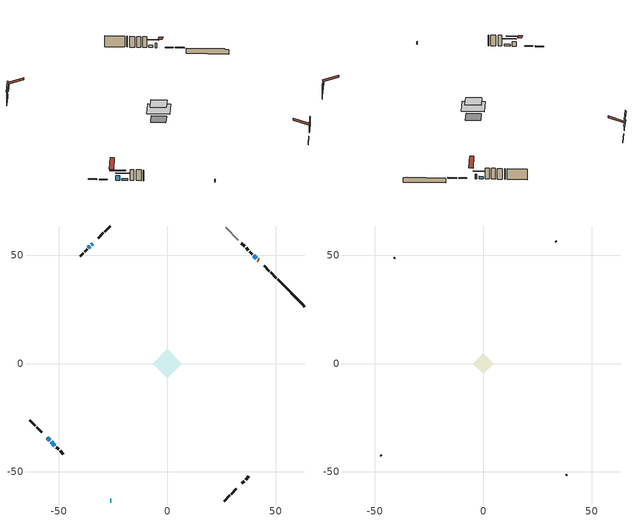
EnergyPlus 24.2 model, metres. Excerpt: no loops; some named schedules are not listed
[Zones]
conditioned space
 floor adiabatic (AdiabaticFloorConstruction): -6.75,0 0,6.75 6.75,0 0,-6.75 z2.75
 floor foundation (Slab1 construction): -4.55,0 0,4.55 4.55,0 0,-4.55 z-1.98
 wall outside (RimJoist1 construction): 26.25,-63.38 28.8,-60.83 / -63.38,-26.25 -60.83,-28.8 / -26.25,63.38 -28.8,60.83 / 50.22,39.41 47.68,41.95 z0.31:0.61
 wall outside (RimJoist2 construction): 29.45,-60.18 31.8,-57.83 / -60.18,-29.45 -57.83,-31.8 / -29.45,60.18 -31.8,57.83 / 47.02,42.61 44.68,44.95 z0.31:0.61
 wall outside (AdiabaticWallConstruction 1): 42.14,47.49 41.71,47.92 z0.31:2.34
 wall outside (AdiabaticWallConstruction): -26.25,-63.38 -25.83,-63.38 z0.31:1.53; -34.34,55.29 -34.97,54.66 z0.31:1.13; -55.29,-34.34 -54.16,-35.47 z0.31:2.34; 41.05,48.58 39.87,49.76 z0.31:1.33; -53.51,-36.13 -51.78,-37.85 z0.31:1.07; -35.62,54.01 -36.33,53.31 z0.31:0.72
 wall outside (Wall2 construction): 34.34,-55.29 35.44,-54.19 / -51.12,-38.51 -50.02,-39.61 / -36.98,52.65 -38.09,51.54 / 37.44,52.19 36.33,53.3 z0.31:5.19
 wall outside (Wall3 construction): 36.1,-53.53 37.57,-52.06 / -49.36,-40.27 -47.9,-41.74 / -38.75,50.89 -40.21,49.42 / 35.68,53.95 34.21,55.42 z0.31:5.19
 wall foundation (FoundationWall1 construction): 50.88,38.75,-1.98 50.88,38.75,0.31 62.13,27.5,0.31 62.13,27.5,0.08 63.38,26.25,0.08 63.38,26.25,-1.98
 wall othersidecoefficients (Wall1 construction): 39.21,50.42 38.1,51.53 z0.31:5.19
 wall adiabatic (Wall5 construction): 32.73,56.9 26.91,62.72 z0.31:5.19
 window (WindowConstruction 4): -26.25,-63.38 -25.83,-63.38 z0.31:1.53
 window (WindowConstruction): -34.34,55.29 -34.97,54.66 z0.31:1.12
 window (WindowConstruction 1): -55.29,-34.34 -54.16,-35.47 z0.31:2.34
 window (WindowConstruction 2): 41.05,48.58 39.87,49.76 z0.31:1.32
 window (WindowConstruction 3): -53.5,-36.13 -51.78,-37.85 z0.31:1.07
 window (WindowConstruction 5): -35.62,54.01 -36.32,53.31 z0.31:0.72
 door (Door): 42.14,47.49 41.71,47.92 z0.31:2.34
 ceiling adiabatic (AdiabaticFloorConstruction): 0,-6.75 6.75,0 0,6.75 -6.75,0 z2.75
attic - vented
 floor to conditioned space (Floor1 construction Reversed): -4.77,0 0,4.77 4.77,0 0,-4.77 z5.19
 wall outside (Wall4 construction): 38.22,-51.41 38.39,-51.24 / -47.24,-42.39 -47.07,-42.56 / -40.87,48.76 -41.04,48.59 / 33.56,56.08 33.39,56.25 z0.31:5.19
 roof outside (Roof1 construction): 33.68,-55.95,5.19 29.03,-51.3,7.38 27.81,-52.53,7.38 32.46,-57.17,5.19; -55.95,-33.68,5.19 -51.3,-29.03,7.38 -52.53,-27.81,7.38 -57.17,-32.46,5.19; -33.68,55.95,5.19 -29.03,51.3,7.38 -27.81,52.53,7.38 -32.46,57.17,5.19; 42.8,46.84,5.19 38.15,42.19,7.38 39.37,40.96,7.38 44.02,45.61,5.19
shading: -36.73,52.9 -32.58,57.05 -32.87,57.35 -37.02,53.19 z3.61; -52.4,-37.23 -57.05,-32.58 -57.35,-32.87 -52.69,-37.52 z4.83; 38.11,51.53 42.81,46.82 43.1,47.11 38.4,51.82 z3.82; -50.02,-39.61 -55.27,-34.36 -55.56,-34.66 -50.31,-39.9 z3.56; -39.7,49.93 -32.25,57.38 -32.54,57.67 -39.99,50.22 z5.49
[Building]
Building 1: Terrain=Suburbs
[Site:Location]
Toronto City Centre_ON: Latitude {deg}=43.63; Longitude {deg}=-79.39; Time Zone {hr}=-5; Elevation {m}=77; Keep Site Location Information=Yes
[Site:GroundTemperature:Shallow]
5.01852, 3.26908, 3.12898, 3.95918, 7.29196, 10.6092, 13.4851, 15.3069, 15.4617, 13.9799, 11.1774, 7.9619
[Site:WaterMainsTemperature]
Calculation Method=Schedule; Temperature Schedule=mains temperature schedule
[Material] Roughness=Rough; Thermal Absorptance=0.9
Name | Thickness {m} | Conductivity {W/m-K} | Density {kg/m3} | Specific Heat {J/kg-K} | Solar Absorptance | Visible Absorptance
asphalt or fiberglass shingles | 0.00635 | 0.162714 | 1121.4 | 1465.45 | 0.4 | 0.4
ceiling loosefill ins | 0.169333 | 0.0480833 | 16.02 | 1046.75 | 0.7 | 0.7
ceiling stud and cavity | 0.1397 | 0.101325 | 65.682 | 1177.47 | 0.7 | 0.7
concrete 4.0 in. | 0.1016 | 1.803125 | 2242.8 | 837.4 | 0.7 | 0.7
concrete 8.0 in. | 0.2032 | 1.803125 | 2242.8 | 837.4 | 0.7 | 0.7
door material | 0.04445 | 0.053851 | 512.64 | 1214.23 | 0.7 | 0.7
exterior vertical ins | 0.00241454 | 0.029427 | 32.04 | 1214.23 | 0.7 | 0.7
floor covering | 0.0127 | 0.0433444 | 54.468 | 1339.84 | 0.6 | 0.6
floor rigid ins; wall rigid ins | 0.512978 | 0.029427 | 32.04 | 1214.23 | 0.7 | 0.7
floor stud and cavity | 0.1397 | 1.75129 | 37.0049 | 1207.88 | 0.7 | 0.7
furniture material conditioned space 1 | 0.1524 | 0.115458 | 640.8 | 1214.23 | 0.6 | 0.6
gypsum board | 0.0127 | 0.160291 | 801 | 837.4 | 0.6 | 0.6
gypsum board 1 | 0.0127 | 0.160291 | 801 | 837.4 | 0.7 | 0.7
osb sheathing 0.5 in. | 0.0127 | 0.115458 | 512.64 | 1214.23 | 0.4 | 0.4
osb sheathing 0.5 in. 1 | 0.0127 | 0.115458 | 512.64 | 1214.23 | 0.7 | 0.7
osb sheathing 0.75 in. | 0.01905 | 0.115458 | 512.64 | 1214.23 | 0.7 | 0.7
osb sheathing 2.0 in. | 0.0508 | 0.115458 | 512.64 | 1214.23 | 0.7 | 0.7
rim joist stud and cavity | 0.0508 | 0.0452492 | 125.044 | 1163.47 | 0.6 | 0.6
rim joist stud and cavity 1 | 0.0508 | 0.0293914 | 125.044 | 1163.47 | 0.6 | 0.6
wall stud and cavity | 0.1397 | 0.0991056 | 139.0536 | 1170.24 | 0.7 | 0.7
wall stud and cavity 1 | 0.1397 | 0.0981912 | 139.0536 | 1170.24 | 0.7 | 0.7
wall stud and cavity 2 | 0.1397 | 0.0947891 | 139.0536 | 1170.24 | 0.7 | 0.7
wall stud and cavity 3 | 0.0889 | 6.1454 | 50.32683 | 1063.81 | 0.6 | 0.6
wall stud and cavity 4 | 0.1397 | 0.0853518 | 139.0536 | 1170.24 | 0.7 | 0.7
wall stud and cavity 5 | 0.0889 | 0.380278 | 52.3479 | 1209.89 | 0.7 | 0.7
wall stud and cavity 6 | 0.0889 | 0.391764 | 83.0341 | 1211.67 | 0.7 | 0.7
wood siding | 0.0254 | 0.102417 | 544.68 | 1172.36 | 0.4 | 0.4
wood siding 1 | 0.00254 | 0.102417 | 544.68 | 1172.36 | 0.4 | 0.4
wood siding 2; wood siding 3; wood siding 4 | 0.0254 | 0.102417 | 544.68 | 1172.36 | 0.7 | 0.7
[WindowMaterial:SimpleGlazingSystem]
Name | U-Factor {W/m2-K} | Solar Heat Gain Coefficient
WindowMaterial | 2.296751 | 0.46
WindowMaterial 1 | 2.2394 | 0.55
WindowMaterial 2 | 2.27517 | 0.48
WindowMaterial 3 | 2.26212 | 0.49
WindowMaterial 4 | 2.20477 | 0.56
WindowMaterial 5 | 2.37 | 0.38
[Construction]
AdiabaticFloorConstruction: floor stud and cavity, floor rigid ins, osb sheathing 0.75 in., floor covering
AdiabaticWallConstruction: wood siding 3, wall rigid ins, wall stud and cavity 5, gypsum board
AdiabaticWallConstruction 1: wood siding 4, wall rigid ins, wall stud and cavity 5, gypsum board
Door: door material
Floor1 construction Reversed: gypsum board, ceiling stud and cavity, ceiling loosefill ins
FoundationWall1 construction: concrete 8.0 in., gypsum board 1
furniture construction conditioned space 1: furniture material conditioned space 1
PartitionWallConstruction: gypsum board, wall stud and cavity 6, gypsum board
RimJoist1 construction: wood siding 2, osb sheathing 2.0 in., rim joist stud and cavity
RimJoist2 construction: wood siding 2, osb sheathing 2.0 in., rim joist stud and cavity 1
Roof1 construction: asphalt or fiberglass shingles
Slab1 construction: concrete 4.0 in.
Wall1 construction: osb sheathing 0.5 in., wall stud and cavity, gypsum board
Wall2 construction: wood siding, osb sheathing 0.5 in. 1, wall stud and cavity 1, gypsum board
Wall3 construction: wood siding, osb sheathing 0.5 in. 1, wall stud and cavity 2, gypsum board
Wall4 construction: wood siding 1, wall stud and cavity 3
Wall5 construction: osb sheathing 0.5 in., wall stud and cavity 4, gypsum board
WindowConstruction: WindowMaterial
WindowConstruction 1: WindowMaterial 1
WindowConstruction 2: WindowMaterial 2
WindowConstruction 3: WindowMaterial 3
WindowConstruction 4: WindowMaterial 4
WindowConstruction 5: WindowMaterial 5
[Zone] Multiplier=1; Part of Total Floor Area=Yes
Name | Volume {m3}
attic - vented | 16.1865
conditioned space | 329.2
[Space]
Name | Zone | Volume {m3}
attic - vented 1 | attic - vented | 16.1865
conditioned space 1 | conditioned space | 329.2
[ZoneInfiltration:EffectiveLeakageArea]
infil attic - vented 1: Zone or Space=attic - vented 1; Schedule=Always On Discrete; Effective Air Leakage Area {cm2}=1916.63; Stack Coefficient=0.000491446; Wind Coefficient=1.49781e-05
[ZoneMixing]
whole house fan mix: Zone or Space=attic - vented; Schedule=Always On Continuous; Design Flow Rate Calculation Method=Flow/Zone; Design Flow Rate {m3/s}=0; Source Zone or Space=conditioned space
[SurfaceProperty:ExposedFoundationPerimeter]
Slab1: Exposed Perimeter Calculation Method=TotalExposedPerimeter; Total Exposed Perimeter {m}=17.675
[SurfaceProperty:OtherSideCoefficients]
other non-freezing space: Combined Convective/Radiative Film Coefficient {W/m2-K}=8.35; Constant Temperature Coefficient=1; External Dry-Bulb Temperature Coefficient=0; Ground Temperature Coefficient=0; Wind Speed Coefficient=0; Zone Air Temperature Coefficient=0; Constant Temperature Schedule=other non-freezing space; Previous Other Side Temperature Coefficient=0
[InternalMass] Zone or ZoneList=conditioned space; Space or SpaceList=conditioned space 1
Name | Construction | Surface Area {m2}
furniture mass conditioned space 1 | furniture construction conditioned space 1 | 52.9603
partition wall mass | PartitionWallConstruction | 132.401
[Lights]
interior lighting: Zone or ZoneList or Space or SpaceList=conditioned space 1; Schedule=interior lighting schedule; Design Level Calculation Method=LightingLevel; Lighting Level {W}=343.2; Return Air Fraction=0; Fraction Radiant=0.6; Fraction Visible=0.2; Fraction Replaceable=1
[People]
occupants: Zone or ZoneList or Space or SpaceList=conditioned space 1; Number of People Schedule=occupants schedule; Number of People Calculation Method=People; Number of People=3; Fraction Radiant=0.314171; Sensible Heat Fraction=0.56303; Activity Level Schedule=occupants activity schedule; Carbon Dioxide Generation Rate {m3/s-W}=0; Enable ASHRAE 55 Comfort Warnings=No; Mean Radiant Temperature Calculation Type=EnclosureAveraged
[ElectricEquipment] Zone or ZoneList or Space or SpaceList=conditioned space 1; Design Level Calculation Method=EquipmentLevel
Name | Schedule | Design Level {W} | Fraction Latent | Fraction Radiant | Fraction Lost
clothes dryer | clothes dryer schedule | 140.772 | 0.015 | 0.081 | 0.85
clothes washer | clothes washer schedule | 32.1985 | 0.03 | 0.162 | 0.7
cooking range | cooking range schedule | 208.969 | 0.08 | 0.432 | 0.2
dishwasher | dishwasher schedule | 66.8632 | 0.3 | 0.18 | 0.4
fridge | fridge schedule | 72.9452 | 0 | 0.6 | 0
mech vent house fan | mech vent house fan schedule | 0.95 | 0 | 0 | 1
mech vent house fan cfis | mech vent house fan cfis schedule | 0 | 0 | 0 | 0
misc plug loads | misc plug loads schedule | 494.7 | 0.045 | 0.513 | 0.1
whole house fan | Always On Discrete | 0 | 0 | 0 | 1
[OtherEquipment] Zone or ZoneList or Space or SpaceList=conditioned space 1; Design Level Calculation Method=EquipmentLevel
Name | Fuel Type | Schedule | Design Level {W} | Fraction Latent | Fraction Radiant | Fraction Lost
clothes dryer 1 | Electricity | clothes dryer schedule | 0 | 0.015 | 0.081 | 0.85
cooking range 1 | Electricity | cooking range schedule | 0 | 0.08 | 0.432 | 0.2
general water use latent | None | general water use schedule | 59.3978 | 1 | 0 | 0
general water use sensible | None | general water use schedule | -58.539 | 0 | 0.6 | 0
mech vent house fan latent load | None | Always On Discrete | 0 | 1 | 0 | 0
mech vent house fan sensible load | None | Always On Discrete | 0 | 0 | 0 | 0
water heater energy adjustment1 | NaturalGas | Always On Discrete | 0.01 | 0 | 0 | 1
[ZoneInfiltration:DesignFlowRate] Zone or ZoneList or Space or SpaceList=conditioned space 1; Schedule=Always On Discrete; Design Flow Rate Calculation Method=Flow/Zone; Design Flow Rate {m3/s}=0
infil flow; natural vent flow; whole house fan flow
[AvailabilityManager:Scheduled]
central ac and furnace airloop Availability Manager: Schedule=Always On Discrete
[Foundation:Kiva]
Foundation Kiva 1: Initial Indoor Air Temperature {C}=18; Wall Height Above Grade {m}=0.309982; Wall Depth Below Slab {m}=0.2032; Custom Block Material Name 1=exterior vertical ins; Custom Block Depth 1 {m}=2.28999; Custom Block X Position 1 {m}=0.2159; Custom Block Z Position 1 {m}=0
[Foundation:Kiva:Settings]
Soil Conductivity {W/m-K}=0.849921; Soil Density {kg/m3}=1842.3; Soil Specific Heat {J/kg-K}=418.7; Ground Solar Absorptivity=0.9; Ground Thermal Absorptivity=0.9; Ground Surface Roughness {m}=0.03; Far-Field Width {m}=40; Deep-Ground Boundary Condition=ZeroFlux; Deep-Ground Depth {m}=40; Minimum Cell Dimension {m}=0.2; Maximum Cell Growth Coefficient=3; Simulation Timestep=Timestep
[Exterior:Lights]
exterior lighting: Schedule=exterior lighting schedule; Design Level {W}=75.6
[EnergyManagementSystem:GlobalVariable]
central_ac_and_furnace_airloop_Fan_RTF
infil_program_Qfan
infil_program_Qinf
natural_vent_program_Qnv
natural_vent_program_Qwhf
[EnergyManagementSystem:Sensor]
Name | Output:Variable or Output:Meter Index Key | Output:Variable or Output:Meter
airflow_gain | infil flow | Infiltration Sensible Heat Gain Energy
airflow_gain_1 | natural vent flow | Infiltration Sensible Heat Gain Energy
airflow_gain_2 | whole house fan flow | Infiltration Sensible Heat Gain Energy
airflow_loss | infil flow | Infiltration Sensible Heat Loss Energy
airflow_loss_1 | natural vent flow | Infiltration Sensible Heat Loss Energy
airflow_loss_2 | whole house fan flow | Infiltration Sensible Heat Loss Energy
clg_load_cond |  | Cooling:EnergyTransfer:Zone:CONDITIONED SPACE
clg_sp_s; clg_sp_s_1 | cooling setpoint | Schedule Value
clothes_dryer_exhaust_0_sch_s | clothes dryer exhaust 0 schedule | Schedule Value
cool_season | cooling season schedule | Schedule Value
htg_load_cond |  | Heating:EnergyTransfer:Zone:CONDITIONED SPACE
htg_sp_s; htg_sp_s_1 | heating setpoint | Schedule Value
ig_ee_conv | clothes dryer | Electric Equipment Convective Heating Energy
ig_ee_conv_2 | cooking range | Electric Equipment Convective Heating Energy
ig_ee_conv_4 | fridge | Electric Equipment Convective Heating Energy
ig_ee_conv_5 | misc plug loads | Electric Equipment Convective Heating Energy
ig_ee_conv_6 | whole house fan | Electric Equipment Convective Heating Energy
ig_ee_rad | clothes dryer | Electric Equipment Radiant Heating Energy
ig_ee_rad_2 | cooking range | Electric Equipment Radiant Heating Energy
ig_ee_rad_4 | fridge | Electric Equipment Radiant Heating Energy
ig_ee_rad_5 | misc plug loads | Electric Equipment Radiant Heating Energy
ig_ee_rad_6 | whole house fan | Electric Equipment Radiant Heating Energy
ig_lgt_conv | interior lighting | Lights Convective Heating Energy
ig_lgt_rad | interior lighting | Lights Radiant Heating Energy
ig_lgt_vis | interior lighting | Lights Visible Radiation Heating Energy
ig_oe_conv | clothes dryer 1 | Other Equipment Convective Heating Energy
ig_oe_conv_1 | cooking range 1 | Other Equipment Convective Heating Energy
ig_oe_conv_2 | general water use latent | Other Equipment Convective Heating Energy
ig_oe_conv_3 | general water use sensible | Other Equipment Convective Heating Energy
ig_oe_conv_4 | water heater energy adjustment1 | Other Equipment Convective Heating Energy
ig_oe_rad | clothes dryer 1 | Other Equipment Radiant Heating Energy
ig_oe_rad_1 | cooking range 1 | Other Equipment Radiant Heating Energy
ig_oe_rad_2 | general water use latent | Other Equipment Radiant Heating Energy
ig_oe_rad_3 | general water use sensible | Other Equipment Radiant Heating Energy
ig_oe_rad_4 | water heater energy adjustment1 | Other Equipment Radiant Heating Energy
ig_ppl_conv | occupants | People Convective Heating Energy
ig_ppl_rad | occupants | People Radiant Heating Energy
im_conv | furniture mass conditioned space 1 | Surface Inside Face Convection Heat Gain Energy
im_conv_1 | partition wall mass | Surface Inside Face Convection Heat Gain Energy
im_ig | furniture mass conditioned space 1 | Surface Inside Face Internal Gains Radiation Heat Gain Energy
im_ig_1 | partition wall mass | Surface Inside Face Internal Gains Radiation Heat Gain Energy
im_lgt | furniture mass conditioned space 1 | Surface Inside Face Lights Radiation Heat Gain Energy
im_lgt_1 | partition wall mass | Surface Inside Face Lights Radiation Heat Gain Energy
im_sol | furniture mass conditioned space 1 | Surface Inside Face Solar Radiation Heat Gain Energy
im_sol_1 | partition wall mass | Surface Inside Face Solar Radiation Heat Gain Energy
im_surf | furniture mass conditioned space 1 | Surface Inside Face Net Surface Thermal Radiation Heat Gain Energy
im_surf_1 | partition wall mass | Surface Inside Face Net Surface Thermal Radiation Heat Gain Energy
mv_conv | mech vent house fan | Electric Equipment Convective Heating Energy
mv_conv_1 | mech vent house fan cfis | Electric Equipment Convective Heating Energy
mv_conv_2 | mech vent house fan latent load | Other Equipment Convective Heating Energy
mv_conv_3 | mech vent house fan sensible load | Other Equipment Convective Heating Energy
mv_rad | mech vent house fan | Electric Equipment Radiant Heating Energy
mv_rad_1 | mech vent house fan cfis | Electric Equipment Radiant Heating Energy
mv_rad_2 | mech vent house fan latent load | Other Equipment Radiant Heating Energy
mv_rad_3 | mech vent house fan sensible load | Other Equipment Radiant Heating Energy
natural_vent_s | natural vent schedule | Schedule Value
oa_temp |  | Site Outdoor Air Drybulb Temperature
out_pb_s |  | Site Outdoor Air Barometric Pressure
out_wt_s |  | Site Outdoor Air Humidity Ratio
site_vw_s |  | Site Wind Speed
ss_back_out | Window1 | Surface Window Shortwave from Zone Back Out Window Heat Transfer Rate
ss_back_out_1 | Window2 | Surface Window Shortwave from Zone Back Out Window Heat Transfer Rate
ss_back_out_2 | Window3 | Surface Window Shortwave from Zone Back Out Window Heat Transfer Rate
ss_back_out_3 | Window4 | Surface Window Shortwave from Zone Back Out Window Heat Transfer Rate
ss_back_out_4 | Window6 | Surface Window Shortwave from Zone Back Out Window Heat Transfer Rate
ss_back_out_5 | Window8 | Surface Window Shortwave from Zone Back Out Window Heat Transfer Rate
ss_conv | Door1 | Surface Inside Face Convection Heat Gain Energy
ss_conv_1 | Window1 | Surface Inside Face Convection Heat Gain Energy
ss_conv_2 | Window2 | Surface Inside Face Convection Heat Gain Energy
ss_conv_3 | Window3 | Surface Inside Face Convection Heat Gain Energy
ss_conv_4 | Window4 | Surface Inside Face Convection Heat Gain Energy
ss_conv_5 | Window6 | Surface Inside Face Convection Heat Gain Energy
ss_conv_6 | Window8 | Surface Inside Face Convection Heat Gain Energy
ss_ig | Door1 | Surface Inside Face Internal Gains Radiation Heat Gain Energy
ss_ig_1 | Window1 | Surface Inside Face Internal Gains Radiation Heat Gain Energy
ss_ig_2 | Window2 | Surface Inside Face Internal Gains Radiation Heat Gain Energy
ss_ig_3 | Window3 | Surface Inside Face Internal Gains Radiation Heat Gain Energy
ss_ig_4 | Window4 | Surface Inside Face Internal Gains Radiation Heat Gain Energy
ss_ig_5 | Window6 | Surface Inside Face Internal Gains Radiation Heat Gain Energy
ss_ig_6 | Window8 | Surface Inside Face Internal Gains Radiation Heat Gain Energy
ss_lgt | Door1 | Surface Inside Face Lights Radiation Heat Gain Energy
ss_sol | Door1 | Surface Inside Face Solar Radiation Heat Gain Energy
ss_surf | Door1 | Surface Inside Face Net Surface Thermal Radiation Heat Gain Energy
ss_surf_1 | Window1 | Surface Inside Face Net Surface Thermal Radiation Heat Gain Energy
ss_surf_2 | Window2 | Surface Inside Face Net Surface Thermal Radiation Heat Gain Energy
ss_surf_3 | Window3 | Surface Inside Face Net Surface Thermal Radiation Heat Gain Energy
ss_surf_4 | Window4 | Surface Inside Face Net Surface Thermal Radiation Heat Gain Energy
ss_surf_5 | Window6 | Surface Inside Face Net Surface Thermal Radiation Heat Gain Energy
ss_surf_6 | Window8 | Surface Inside Face Net Surface Thermal Radiation Heat Gain Energy
ss_trans_in | Window1 | Surface Window Transmitted Solar Radiation Rate
ss_trans_in_1 | Window2 | Surface Window Transmitted Solar Radiation Rate
ss_trans_in_2 | Window3 | Surface Window Transmitted Solar Radiation Rate
ss_trans_in_3 | Window4 | Surface Window Transmitted Solar Radiation Rate
ss_trans_in_4 | Window6 | Surface Window Transmitted Solar Radiation Rate
ss_trans_in_5 | Window8 | Surface Window Transmitted Solar Radiation Rate
ss_trans_out | Window1 | Surface Inside Face Initial Transmitted Diffuse Transmitted Out Window Solar Radiation Rate
ss_trans_out_1 | Window2 | Surface Inside Face Initial Transmitted Diffuse Transmitted Out Window Solar Radiation Rate
ss_trans_out_2 | Window3 | Surface Inside Face Initial Transmitted Diffuse Transmitted Out Window Solar Radiation Rate
ss_trans_out_3 | Window4 | Surface Inside Face Initial Transmitted Diffuse Transmitted Out Window Solar Radiation Rate
ss_trans_out_4 | Window6 | Surface Inside Face Initial Transmitted Diffuse Transmitted Out Window Solar Radiation Rate
ss_trans_out_5 | Window8 | Surface Inside Face Initial Transmitted Diffuse Transmitted Out Window Solar Radiation Rate
s_conv | Floor1 | Surface Inside Face Convection Heat Gain Energy
s_conv_1 | FoundationWall1 | Surface Inside Face Convection Heat Gain Energy
s_conv_10 | RimJoist2:315 | Surface Inside Face Convection Heat Gain Energy
s_conv_11 | RimJoist2:45 | Surface Inside Face Convection Heat Gain Energy
s_conv_12 | Slab1 | Surface Inside Face Convection Heat Gain Energy
s_conv_13 | Wall1 | Surface Inside Face Convection Heat Gain Energy
s_conv_14 | Wall2:135 | Surface Inside Face Convection Heat Gain Energy
s_conv_15 | Wall2:225 | Surface Inside Face Convection Heat Gain Energy
s_conv_16 | Wall2:315 | Surface Inside Face Convection Heat Gain Energy
s_conv_17 | Wall2:45 | Surface Inside Face Convection Heat Gain Energy
s_conv_18 | Wall3:135 | Surface Inside Face Convection Heat Gain Energy
s_conv_19 | Wall3:225 | Surface Inside Face Convection Heat Gain Energy
s_conv_2 | inferred conditioned ceiling | Surface Inside Face Convection Heat Gain Energy
s_conv_20 | Wall3:315 | Surface Inside Face Convection Heat Gain Energy
s_conv_21 | Wall3:45 | Surface Inside Face Convection Heat Gain Energy
s_conv_22 | Wall5 | Surface Inside Face Convection Heat Gain Energy
s_conv_3 | inferred conditioned floor | Surface Inside Face Convection Heat Gain Energy
s_conv_4 | RimJoist1:135 | Surface Inside Face Convection Heat Gain Energy
s_conv_5 | RimJoist1:225 | Surface Inside Face Convection Heat Gain Energy
s_conv_6 | RimJoist1:315 | Surface Inside Face Convection Heat Gain Energy
s_conv_7 | RimJoist1:45 | Surface Inside Face Convection Heat Gain Energy
s_conv_8 | RimJoist2:135 | Surface Inside Face Convection Heat Gain Energy
s_conv_9 | RimJoist2:225 | Surface Inside Face Convection Heat Gain Energy
s_ig | Floor1 | Surface Inside Face Internal Gains Radiation Heat Gain Energy
s_ig_1 | FoundationWall1 | Surface Inside Face Internal Gains Radiation Heat Gain Energy
s_ig_10 | RimJoist2:315 | Surface Inside Face Internal Gains Radiation Heat Gain Energy
s_ig_11 | RimJoist2:45 | Surface Inside Face Internal Gains Radiation Heat Gain Energy
s_ig_12 | Slab1 | Surface Inside Face Internal Gains Radiation Heat Gain Energy
s_ig_13 | Wall1 | Surface Inside Face Internal Gains Radiation Heat Gain Energy
s_ig_14 | Wall2:135 | Surface Inside Face Internal Gains Radiation Heat Gain Energy
s_ig_15 | Wall2:225 | Surface Inside Face Internal Gains Radiation Heat Gain Energy
s_ig_16 | Wall2:315 | Surface Inside Face Internal Gains Radiation Heat Gain Energy
s_ig_17 | Wall2:45 | Surface Inside Face Internal Gains Radiation Heat Gain Energy
s_ig_18 | Wall3:135 | Surface Inside Face Internal Gains Radiation Heat Gain Energy
s_ig_19 | Wall3:225 | Surface Inside Face Internal Gains Radiation Heat Gain Energy
s_ig_2 | inferred conditioned ceiling | Surface Inside Face Internal Gains Radiation Heat Gain Energy
s_ig_20 | Wall3:315 | Surface Inside Face Internal Gains Radiation Heat Gain Energy
s_ig_21 | Wall3:45 | Surface Inside Face Internal Gains Radiation Heat Gain Energy
s_ig_22 | Wall5 | Surface Inside Face Internal Gains Radiation Heat Gain Energy
s_ig_3 | inferred conditioned floor | Surface Inside Face Internal Gains Radiation Heat Gain Energy
s_ig_4 | RimJoist1:135 | Surface Inside Face Internal Gains Radiation Heat Gain Energy
s_ig_5 | RimJoist1:225 | Surface Inside Face Internal Gains Radiation Heat Gain Energy
s_ig_6 | RimJoist1:315 | Surface Inside Face Internal Gains Radiation Heat Gain Energy
s_ig_7 | RimJoist1:45 | Surface Inside Face Internal Gains Radiation Heat Gain Energy
s_ig_8 | RimJoist2:135 | Surface Inside Face Internal Gains Radiation Heat Gain Energy
s_ig_9 | RimJoist2:225 | Surface Inside Face Internal Gains Radiation Heat Gain Energy
s_lgt | Floor1 | Surface Inside Face Lights Radiation Heat Gain Energy
s_lgt_1 | FoundationWall1 | Surface Inside Face Lights Radiation Heat Gain Energy
s_lgt_10 | RimJoist2:315 | Surface Inside Face Lights Radiation Heat Gain Energy
s_lgt_11 | RimJoist2:45 | Surface Inside Face Lights Radiation Heat Gain Energy
s_lgt_12 | Slab1 | Surface Inside Face Lights Radiation Heat Gain Energy
s_lgt_13 | Wall1 | Surface Inside Face Lights Radiation Heat Gain Energy
s_lgt_14 | Wall2:135 | Surface Inside Face Lights Radiation Heat Gain Energy
s_lgt_15 | Wall2:225 | Surface Inside Face Lights Radiation Heat Gain Energy
s_lgt_16 | Wall2:315 | Surface Inside Face Lights Radiation Heat Gain Energy
s_lgt_17 | Wall2:45 | Surface Inside Face Lights Radiation Heat Gain Energy
s_lgt_18 | Wall3:135 | Surface Inside Face Lights Radiation Heat Gain Energy
s_lgt_19 | Wall3:225 | Surface Inside Face Lights Radiation Heat Gain Energy
s_lgt_2 | inferred conditioned ceiling | Surface Inside Face Lights Radiation Heat Gain Energy
s_lgt_20 | Wall3:315 | Surface Inside Face Lights Radiation Heat Gain Energy
s_lgt_21 | Wall3:45 | Surface Inside Face Lights Radiation Heat Gain Energy
s_lgt_22 | Wall5 | Surface Inside Face Lights Radiation Heat Gain Energy
s_lgt_3 | inferred conditioned floor | Surface Inside Face Lights Radiation Heat Gain Energy
s_lgt_4 | RimJoist1:135 | Surface Inside Face Lights Radiation Heat Gain Energy
